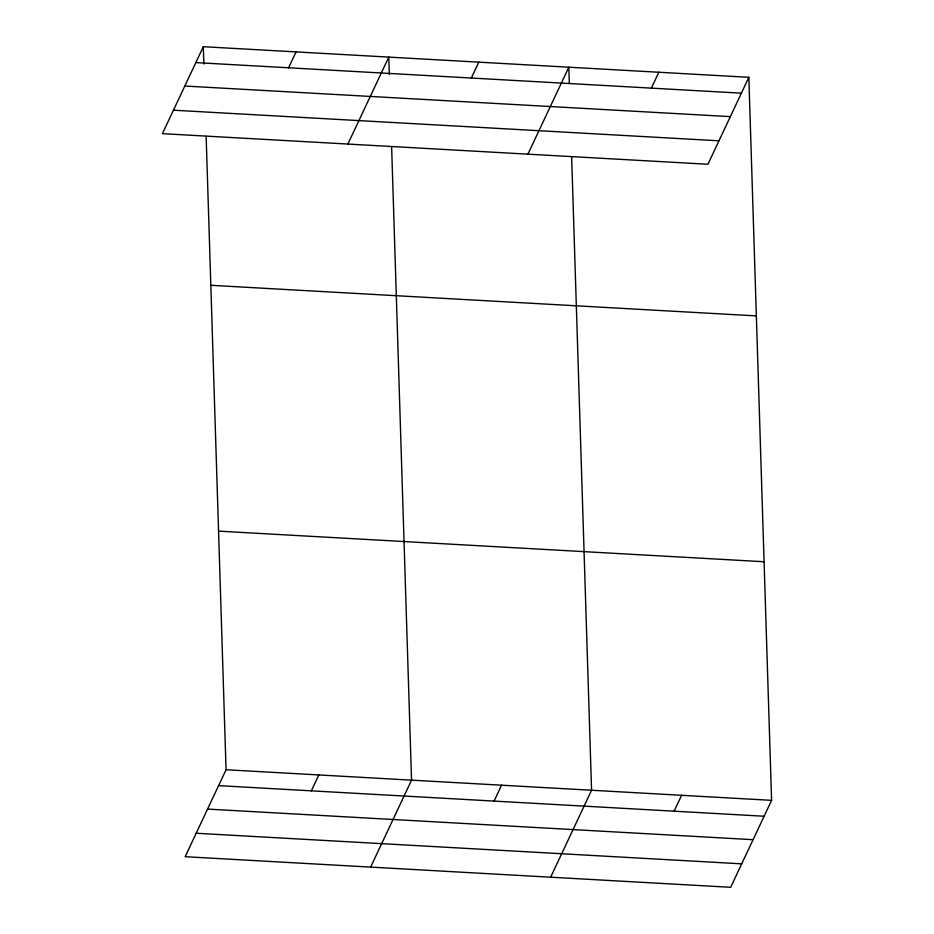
<?xml version="1.0" encoding="UTF-8"?>
<svg xmlns="http://www.w3.org/2000/svg" width="934" height="934" viewBox="0 0 934 934"><rect width="100%" height="100%" fill="white"/><g stroke="black" fill="none" stroke-linecap="round" stroke-linejoin="round"><path stroke-width="1.4" d="M203.32 46.7L162.411 133.655L707.937 164.256L748.846 77.3L203.32 46.7L203.869 64.049M288.583 67.785L296.066 51.907M347.88 144.058L388.801 57.102L389.35 74.451M471.343 78.036L478.815 62.146M206.145 136.364L226.063 769.744L185.154 856.7L730.68 887.3L771.589 800.345L748.846 77.3M527.908 154.157L568.829 67.201L569.331 83.103M311.337 790.841L318.809 774.951M651.36 88.135L658.844 72.245M370.635 867.102L411.544 780.159L391.626 146.766M494.086 801.08L501.558 785.202M550.651 877.201L591.572 790.246L571.643 156.854M674.103 811.179L681.586 795.301M195.848 62.59L741.374 93.178M184.815 86.033L730.341 116.633M173.444 110.2L718.97 140.8M210.827 285.302L756.353 315.902M218.556 531.142L764.094 561.743M226.063 769.744L771.589 800.345M218.591 785.634L764.117 816.234M207.558 809.089L753.084 839.689M196.187 833.245L741.713 863.845"/></g></svg>
